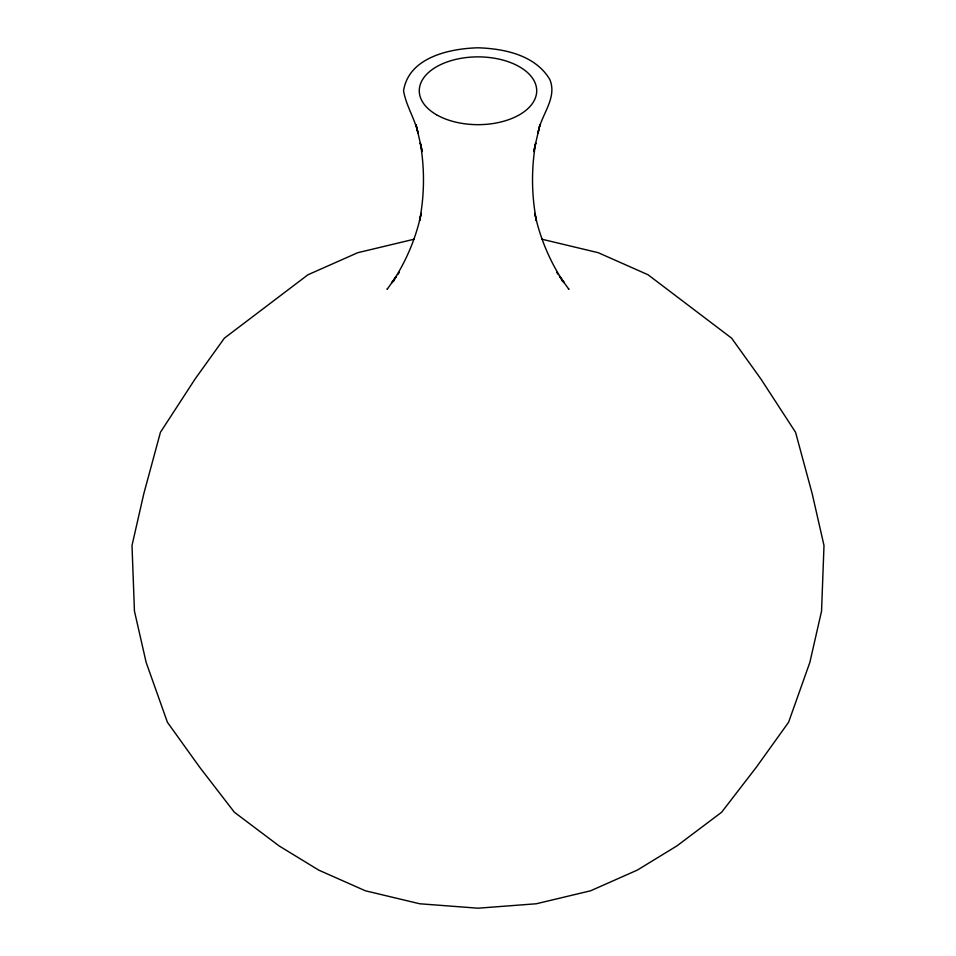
<?xml version="1.0" encoding="UTF-8"?>
<svg xmlns="http://www.w3.org/2000/svg" width="956" height="956" viewBox="0 0 956 956"><rect width="100%" height="100%" fill="white"/><g stroke="black" fill="none" stroke-linecap="round" stroke-linejoin="round"><path stroke-width="1.43" d="M539.841 125.093L538.025 133.051C540.761 115.007 557.551 98.504 549.891 79.647C535.491 55.101 504.386 48.648 478 47.8C449.499 48.553 408.69 57.36 403.563 90.772C405.989 105.614 414.725 118.353 417.975 133.051L416.159 125.093M539.817 125.128L533.759 151.562L535.719 142.934C531.237 168.626 531.476 195.036 536.424 220.657L534.763 213.379C539.865 237.566 549.569 260.665 563.072 281.351L559.869 276.893M387.491 288.724L387.072 289.357L396.477 276.248L391.625 282.749L393.884 281.04M396.131 276.893L392.928 281.351C406.431 260.653 416.159 237.554 421.214 213.343L419.576 220.657C424.524 195.036 424.763 168.626 420.281 142.934L422.241 151.562L416.183 125.128M397.66 274.575L399.285 272.388M414.318 239.167L357.771 252.695L307.975 274.754L224.385 338.161L195.132 378.935L160.441 432.291L143.782 493.81L132 545.518L134.449 611.123L146.16 662.448L167.419 722.282L199.541 767.059L234.387 812.265L279.092 845.905L318.695 870.103L365.359 890.777L419.696 903.767L478 908.2L536.304 903.767L590.641 890.777L637.305 870.103L676.908 845.905L721.613 812.265L756.459 767.059L788.581 722.282L809.84 662.448L821.551 611.123L824 545.518L812.218 493.81L795.559 432.291L760.868 378.935L731.615 338.161L648.025 274.754L598.229 252.695L541.682 239.167M562.116 281.04L564.375 282.749L559.523 276.248L568.928 289.357L568.509 288.724M556.715 272.388L558.34 274.575M436.486 114.744A58.71 33.89 0 0 0 534.703 99.544A58.71 33.89 0 0 0 462.812 58.029A58.71 33.89 0 0 0 436.486 114.744"/></g></svg>
